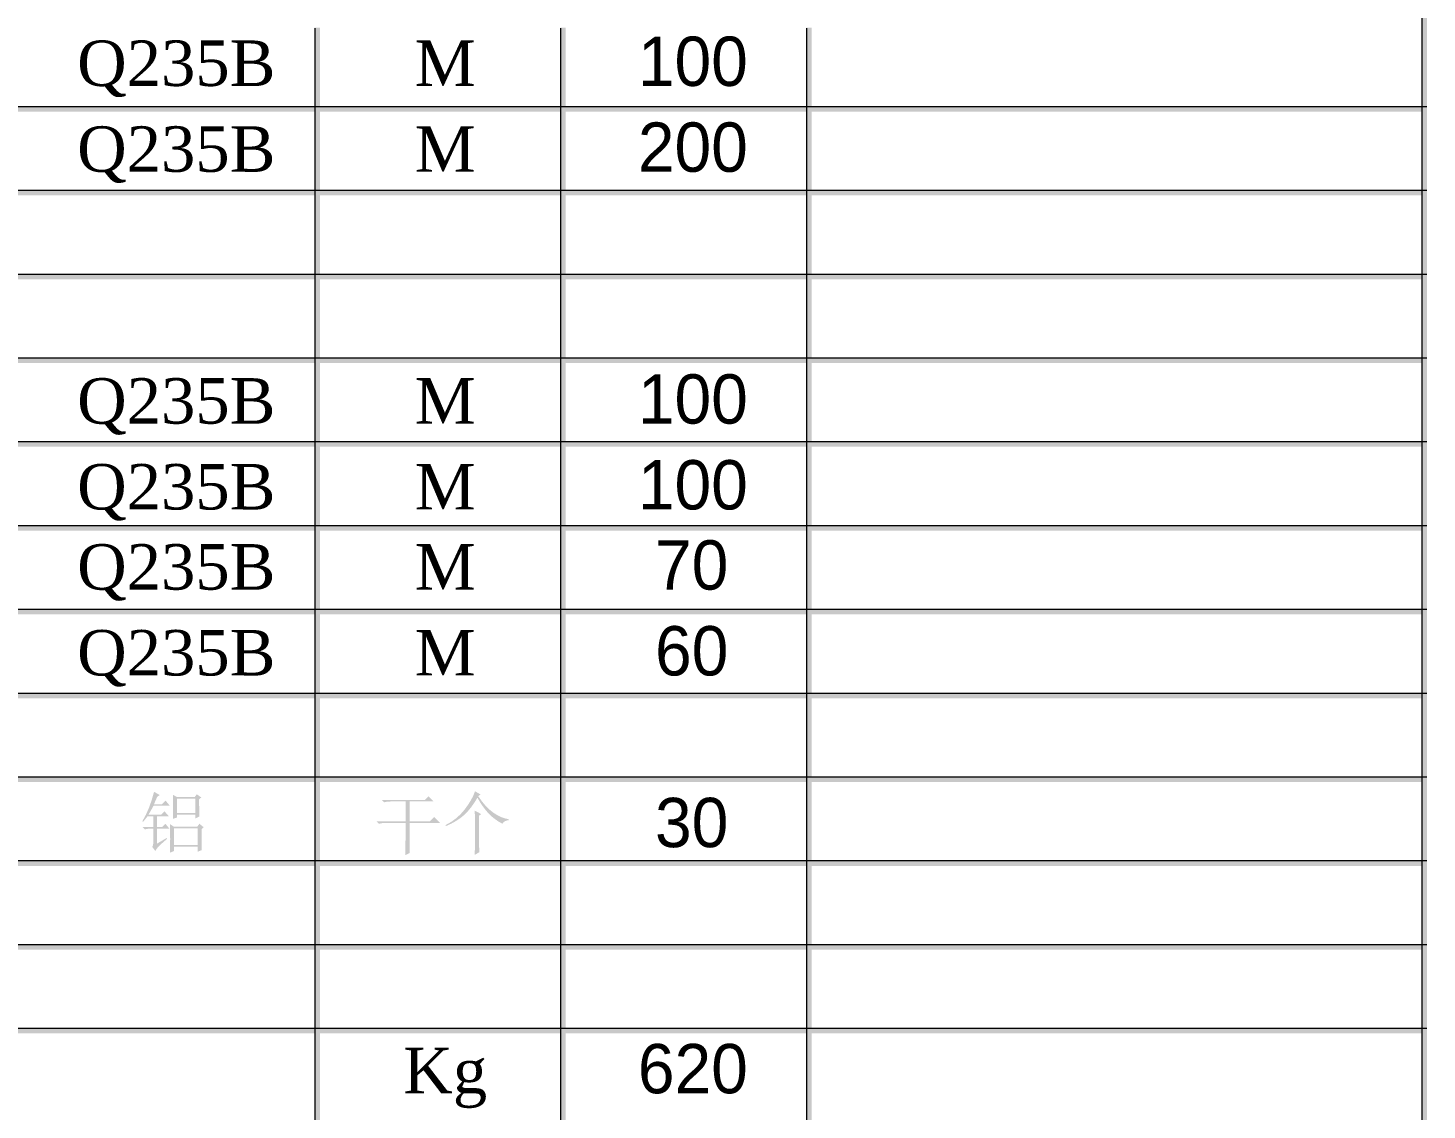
# Model space of a CAD drawing. Header units: millimetres. Extents: x 0 to 169, y 38 to 258.
# Drawn here: x 82.7 to 169, y 147.5 to 214.1 of the extents above; entities that cross this region are included whole.
import ezdxf

# ---------------------------------------------------------------- set-up
doc = ezdxf.new("R2010")
doc.units = ezdxf.units.MM

msp = doc.modelspace()

# ---------------------------------------------------------------- hatches: boundary and pattern name
h = msp.add_hatch(color=0)
h.dxf.hatch_style = 2
h.paths.add_polyline_path([(168.656, 38.360615), (168.994653, 38.360615), (168.994653, 258.105892), (168.656, 258.105892)])
h = msp.add_hatch(color=0)
h.dxf.hatch_style = 2
h.paths.add_polyline_path([(100.397028, 38.360615), (100.735691, 38.360615), (100.735691, 214.153309), (100.397028, 214.153309)])
h = msp.add_hatch(color=0)
h.dxf.hatch_style = 2
h.paths.add_polyline_path([(115.552361, 38.360615), (115.891024, 38.360615), (115.891024, 214.153309), (115.552361, 214.153309)])
h = msp.add_hatch(color=0)
h.dxf.hatch_style = 2
h.paths.add_polyline_path([(130.718278, 38.360615), (131.056941, 38.360615), (131.056941, 214.153309), (130.718278, 214.153309)])
h = msp.add_hatch(color=0)
h.dxf.hatch_style = 2
h.paths.add_polyline_path([(168.656, 38.360615), (168.994653, 38.360615), (168.994653, 214.153309), (168.656, 214.153309)])
h = msp.add_hatch(color=0)
h.dxf.hatch_style = 2
h.paths.add_polyline_path([(0.338667, 208.988642), (168.994667, 208.988642), (168.994667, 209.327305), (0.338667, 209.327305)])
h = msp.add_hatch(color=0)
h.dxf.hatch_style = 2
h.paths.add_polyline_path([(0.338667, 203.823976), (168.994667, 203.823976), (168.994667, 204.162639), (0.338667, 204.162639)])
h = msp.add_hatch(color=0)
h.dxf.hatch_style = 2
h.paths.add_polyline_path([(0.338667, 198.659309), (168.994667, 198.659309), (168.994667, 198.997972), (0.338667, 198.997972)])
h = msp.add_hatch(color=0)
h.dxf.hatch_style = 2
h.paths.add_polyline_path([(0.338667, 193.494642), (168.994667, 193.494642), (168.994667, 193.833305), (0.338667, 193.833305)])
h = msp.add_hatch(color=0)
h.dxf.hatch_style = 2
h.paths.add_polyline_path([(0.338667, 188.329976), (168.994667, 188.329976), (168.994667, 188.668639), (0.338667, 188.668639)])
h = msp.add_hatch(color=0)
h.dxf.hatch_style = 2
h.paths.add_polyline_path([(0.338667, 183.165309), (168.994667, 183.165309), (168.994667, 183.503983), (0.338667, 183.503983)])
h = msp.add_hatch(color=0)
h.dxf.hatch_style = 2
h.paths.add_polyline_path([(0.338667, 178.000642), (168.994667, 178.000642), (168.994667, 178.339305), (0.338667, 178.339305)])
h = msp.add_hatch(color=0)
h.dxf.hatch_style = 2
h.paths.add_polyline_path([(0.338667, 172.835976), (168.994667, 172.835976), (168.994667, 173.174649), (0.338667, 173.174649)])
h = msp.add_hatch(color=0)
h.dxf.hatch_style = 2
h.paths.add_polyline_path([(0.338667, 167.671309), (168.994667, 167.671309), (168.994667, 168.009972), (0.338667, 168.009972)])
h = msp.add_hatch(color=0)
h.paths.add_polyline_path([(91.917132, 166.650017), (91.917132, 165.757049), (93.058148, 165.757049), (93.058148, 166.650017)])
h.paths.add_polyline_path([(93.058148, 165.65783), (91.917132, 165.65783), (91.917132, 165.475929), (91.669085, 165.393247), (91.67632, 165.627858), (91.681487, 165.835597), (91.684588, 166.016464), (91.685622, 166.17046), (91.681487, 166.488787), (91.669085, 166.881528), (91.917132, 166.749236), (93.025075, 166.749236), (93.14083, 166.914601), (93.42195, 166.716163), (93.289658, 166.600408), (93.290692, 166.267612), (93.293792, 165.980291), (93.29896, 165.738445), (93.306194, 165.542075), (93.058148, 165.426319)])
h.paths.add_polyline_path([(93.206976, 163.689991), (91.735231, 163.689991), (91.735231, 163.408872), (91.487184, 163.309653), (91.499586, 163.748558), (91.50372, 164.141988), (91.502687, 164.340339), (91.499586, 164.562979), (91.494419, 164.809389), (91.487184, 165.079054), (91.735231, 164.913689), (93.173903, 164.913689), (93.306194, 165.09559), (93.570778, 164.880616), (93.438486, 164.764861), (93.43952, 164.355584), (93.44262, 164.004184), (93.447788, 163.710662), (93.455023, 163.475017), (93.206976, 163.375799)])
h.paths.add_polyline_path([(91.735231, 164.81447), (91.735231, 163.78921), (93.206976, 163.78921), (93.206976, 164.81447)])
h.paths.add_polyline_path([(90.693434, 163.871892), (91.288747, 164.219158), (91.321819, 164.169549), (91.162139, 164.034673), (91.022096, 163.911166), (90.90169, 163.799029), (90.800921, 163.69826), (90.719789, 163.608859), (90.658294, 163.530828), (90.616436, 163.464165), (90.594215, 163.408872), (90.395778, 163.673455), (90.445387, 163.764405), (90.461924, 163.904965), (90.461924, 164.797934), (90.346168, 164.797934), (90.139463, 164.785532), (89.949293, 164.748325), (89.800465, 164.897153), (90.461924, 164.897153), (90.461924, 165.558611), (90.114658, 165.558611), (89.833538, 165.211345), (89.783929, 165.244418), (89.996836, 165.630958), (90.189072, 166.062973), (90.360638, 166.540463), (90.511533, 167.063429), (90.858799, 166.864991), (90.70997, 166.765773), (90.602484, 166.525994), (90.511533, 166.302752), (91.007627, 166.302752), (91.222601, 166.517726), (91.487184, 166.203533), (90.47846, 166.203533), (90.31723, 165.910011), (90.164267, 165.65783), (90.958017, 165.65783), (91.156455, 165.856267), (91.421038, 165.558611), (90.693434, 165.558611), (90.693434, 164.897153), (91.007627, 164.897153), (91.206064, 165.09559), (91.454111, 164.797934), (90.693434, 164.797934)])
h = msp.add_hatch(color=0)
h.dxf.hatch_style = 2
h.paths.add_polyline_path([(106.26284, 165.1452), (106.26284, 164.219158), (106.263874, 163.900831), (106.266974, 163.640382), (106.272142, 163.43781), (106.279377, 163.293116), (105.998257, 163.160825), (106.005492, 163.50499), (106.010659, 163.826417), (106.01376, 164.125107), (106.014793, 164.401059), (106.014793, 165.1452), (104.774559, 165.1452), (104.567853, 165.132797), (104.377684, 165.09559), (104.228856, 165.244418), (106.014793, 165.244418), (106.014793, 166.468116), (105.088752, 166.468116), (104.882046, 166.455714), (104.691877, 166.418507), (104.543049, 166.567335), (107.221955, 166.567335), (107.436929, 166.782309), (107.751122, 166.468116), (106.26284, 166.468116), (106.26284, 165.244418), (107.519611, 165.244418), (107.784194, 165.509002), (108.147997, 165.1452)])
h = msp.add_hatch(color=0)
h.paths.add_polyline_path([(110.2812, 163.177361), (110.288434, 163.483286), (110.293602, 163.739601), (110.296703, 163.946306), (110.297736, 164.103403), (110.297736, 165.194809), (110.293602, 165.521404), (110.2812, 165.905877), (110.678075, 165.690903), (110.545783, 165.591684), (110.545783, 163.938038), (110.562319, 163.342726)])
h.paths.add_polyline_path([(110.645002, 166.898064), (110.496174, 166.798845), (110.721569, 166.480605), (110.951615, 166.204222), (111.186829, 165.970214), (111.427727, 165.779097), (111.669487, 165.627082), (111.906596, 165.509691), (112.138537, 165.426406), (112.364793, 165.37671), (112.364793, 165.310564), (112.241803, 165.290927), (112.137417, 165.248553), (112.051634, 165.18344), (111.984455, 165.09559), (111.74571, 165.234083), (111.525568, 165.384978), (111.32403, 165.548276), (111.141095, 165.723976), (110.967463, 165.92138), (110.79383, 166.149789), (110.620197, 166.409205), (110.446564, 166.699627), (110.253294, 166.385434), (110.053823, 166.104314), (109.848151, 165.856267), (109.636278, 165.641293), (109.403734, 165.449057), (109.13605, 165.269223), (108.833226, 165.101791), (108.495262, 164.946762), (108.478726, 165.012908), (108.818843, 165.203077), (109.128471, 165.426319), (109.408126, 165.682635), (109.658326, 165.972023), (109.875281, 166.271746), (110.054512, 166.559067), (110.195503, 166.833985), (110.297736, 167.096502)])
h = msp.add_hatch(color=0)
h.dxf.hatch_style = 2
h.paths.add_polyline_path([(0.338667, 162.499587), (168.994667, 162.499587), (168.994667, 162.846713), (0.338667, 162.846713)])
h = msp.add_hatch(color=0)
h.dxf.hatch_style = 2
h.paths.add_polyline_path([(0.338667, 157.33492), (168.994667, 157.33492), (168.994667, 157.673594), (0.338667, 157.673594)])
h = msp.add_hatch(color=0)
h.dxf.hatch_style = 2
h.paths.add_polyline_path([(0.338667, 152.170253), (168.994667, 152.170253), (168.994667, 152.508917), (0.338667, 152.508917)])

# ---------------------------------------------------------------- linework, layer by layer
at = {"color": 0, "lineweight": 0}
for points in [[(168.677167, 258.084726), (168.677167, 38.381781)], [(100.418194, 214.132142), (100.418194, 38.381781)], [(115.573528, 214.132142), (115.573528, 38.381781)], [(130.739444, 214.132142), (130.739444, 38.381781)], [(0.359833, 209.306142), (168.9735, 209.306142)], [(0.359833, 204.141476), (168.9735, 204.141476)], [(0.359833, 198.976809), (168.9735, 198.976809)], [(0.359833, 193.812142), (168.9735, 193.812142)], [(0.359833, 188.647476), (168.9735, 188.647476)], [(0.359833, 183.482809), (168.9735, 183.482809)], [(0.359833, 178.318142), (168.9735, 178.318142)], [(0.359833, 173.153476), (168.9735, 173.153476)], [(0.359833, 167.988809), (168.9735, 167.988809)], [(0.359833, 162.824142), (168.9735, 162.824142)], [(0.359833, 157.65242), (168.9735, 157.65242)], [(0.359833, 152.487753), (168.9735, 152.487753)]]:
    msp.add_lwpolyline(points, dxfattribs=at)

# ---------------------------------------------------------------- texts
at = {"color": 0, "attachment_point": 1}
for s, insert, char_height in [('{\\fTimes New Roman|b0|i0|c0;Q235B}', (85.767333, 213.375081), 2.802467), ('{\\fTimes New Roman|b0|i0|c0;M}', (106.581222, 213.375081), 2.802467), ('{\\fËÎÌå|b0|i0|c0;100}', (120.339556, 213.612148), 3.039533), ('{\\fTimes New Roman|b0|i0|c0;Q235B}', (85.767333, 208.083415), 2.802467), ('{\\fTimes New Roman|b0|i0|c0;M}', (106.581222, 208.083415), 2.802467), ('{\\fËÎÌå|b0|i0|c0;200}', (120.339556, 208.320481), 3.039533), ('{\\fTimes New Roman|b0|i0|c0;Q235B}', (85.767333, 192.561192), 2.802467), ('{\\fTimes New Roman|b0|i0|c0;M}', (106.581222, 192.561192), 2.802467), ('{\\fËÎÌå|b0|i0|c0;100}', (120.339556, 192.798259), 3.039533), ('{\\fTimes New Roman|b0|i0|c0;Q235B}', (85.767333, 187.269526), 2.802467), ('{\\fTimes New Roman|b0|i0|c0;M}', (106.581222, 187.269526), 2.802467), ('{\\fËÎÌå|b0|i0|c0;100}', (120.339556, 187.506592), 3.039533), ('{\\fTimes New Roman|b0|i0|c0;Q235B}', (85.767333, 182.330637), 2.802467), ('{\\fTimes New Roman|b0|i0|c0;M}', (106.581222, 182.330637), 2.802467), ('{\\fËÎÌå|b0|i0|c0;70}', (121.397889, 182.567703), 3.039533), ('{\\fTimes New Roman|b0|i0|c0;Q235B}', (85.767333, 177.03897), 2.802467), ('{\\fTimes New Roman|b0|i0|c0;M}', (106.581222, 177.03897), 2.802467), ('{\\fËÎÌå|b0|i0|c0;60}', (121.397889, 177.276037), 3.039533), ('{\\fËÎÌå|b0|i0|c0;30}', (121.397889, 166.692703), 3.039533), ('{\\fTimes New Roman|b0|i0|c0; }', (91.059, 151.286192), 2.802467), ('{\\fTimes New Roman|b0|i0|c0;Kg}', (105.875667, 151.286192), 2.802467), ('{\\fËÎÌå|b0|i0|c0;620}', (120.339556, 151.523259), 3.039533)]:
    msp.add_mtext(s, dxfattribs=dict(at, insert=insert, char_height=char_height))

doc.saveas('drawing.dxf')
